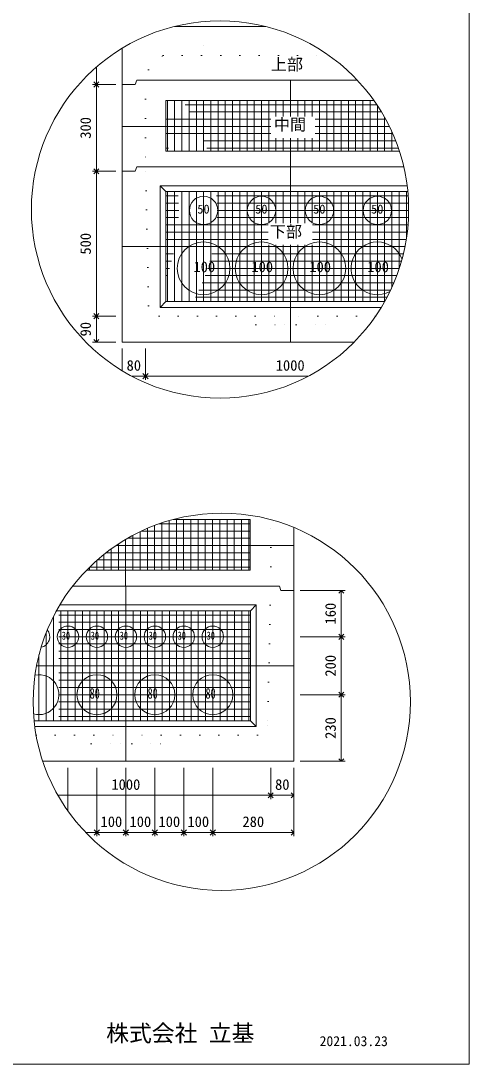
# Model space of a CAD drawing. Units: millimetres, scale not verified. Extents: x -6420 to 6420, y -3034 to 3033.
# Drawn here: x -3826 to -2340, y -2667 to 791 of the extents above; entities that cross this region are included whole.
import ezdxf
from ezdxf.enums import TextEntityAlignment as Align

# ---------------------------------------------------------------- set-up
doc = ezdxf.new("R2010")
doc.units = ezdxf.units.MM
doc.header["$LTSCALE"] = 20
for name, pattern in [('DASHED1', [1.8, 1.2, -0.6]), ('USER2', [50.8, 31.75, -6.35, 6.35, -6.35]), ('USER5', [3.185, 0.01, -3.175])]:
    doc.linetypes.add(name, pattern=pattern)
for name, color, linetype, lineweight in [('0-2_waku', 7, 'Continuous', 18), ('0-3_gaikei', 7, 'Continuous', 18), ('0-4_kakure', 7, 'DASHED1', 5), ('0-5_sunpou', 7, 'Continuous', 5), ('0-7_hole', 7, 'Continuous', 18), ('0-8_uchigawa', 6, 'Continuous', 18), ('0-D_文字１', 7, 'Continuous', 18), ('0-E_コア部分\u3000寸法補助線3', 150, 'USER2', 18), ('0-F_コア部分\u3000寸法補助線2', 150, 'USER2', 18), ('1-0_コア部分\u3000中心補助線', 1, 'Continuous', 18), ('1-1_コア部分\u3000寸法補助線', 7, 'USER2', 5), ('1-2_uchigawa2', 6, 'USER2', 18)]:
    doc.layers.add(name, color=color, linetype=linetype, lineweight=lineweight)
doc.styles.add('ＭＳ ゴシック', font='')
doc.styles.get('ＭＳ ゴシック').set_extended_font_data('MS Gothic')

# ---------------------------------------------------------------- blocks, each defined once
blk = doc.blocks.new('_Open90')
at = {"layer": '0-5_sunpou'}
blk.add_line((0, 0), (-1, 0), dxfattribs=at)
blk.add_lwpolyline([(-0.5, 0.5), (0, 0), (-0.5, -0.5)], dxfattribs=at)

msp = doc.modelspace()

# ---------------------------------------------------------------- linework, layer by layer
at = {"layer": '0-2_waku'}
for p in [(-2340.04, 3033.45), (-6420.04, -2666.55), (-6420.04, -2666.55), (-6420.04, -2666.55), (-6420.04, -2666.55)]:
    msp.add_line(p, (-2340.04, -2666.55), dxfattribs=at)
at = {"layer": '0-3_gaikei'}
for p, q in [((-3317.03, 772.6), (-3244.97, 772.6)), ((-3317.03, 772.6), (-3244.97, 772.6)), ((-3317.03, 772.6), (-3244.97, 772.6)), ((-3014.23, 772.6), (-3317.03, 772.6)), ((-3316.97, 772.6), (-3014.23, 772.6)), ((-3316.97, 772.6), (-3014.23, 772.6)), ((-3489.77, 580.6), (-3489.77, 700.61)), ((-3441.77, 595), (-3446.57, 580.6)), ((-2932.15, 595), (-3440.95, 595)), ((-2710.85, 595), (-2932.97, 595)), ((-3489.77, 580.6), (-3489.77, -273.8)), ((-3446.57, 580.6), (-3489.77, 580.6)), ((-3446.57, 580.6), (-3489.77, 580.6)), ((-3446.57, 292.6), (-3489.77, 292.6)), ((-3446.57, 292.6), (-3489.77, 292.6)), ((-3441.77, 307), (-3446.57, 292.6)), ((-2932.15, 307), (-3440.95, 307)), ((-2556.56, 307), (-2932.97, 307)), ((-3489.77, -273.8), (-2721.36, -273.8)), ((-3489.77, -273.8), (-2721.36, -273.8)), ((-3489.77, -273.8), (-2721.36, -273.8)), ((-2920.83, -1365.25), (-2920.83, -887.98)), ((-2968.83, -1082.05), (-2964.03, -1096.45)), ((-2920.83, -1096.45), (-2964.03, -1096.45))]:
    msp.add_line(p, q, dxfattribs=at)
for points in [[(-3753.25, -1662.85), (-2920.83, -1662.85), (-2920.83, -1096.45)], [(-3741.05, -1662.85), (-2920.83, -1662.85), (-2920.83, -1096.45)], [(-2968.83, -1082.05), (-3477.63, -1082.05), (-3653.72, -1082.05)]]:
    msp.add_lwpolyline(points, dxfattribs=at)
at = {"layer": '0-4_kakure', "linetype": 'USER5', "lineweight": 18}
for p, q in [((-3220.97, 772.6), (-3220.97, 788.75)), ((-3220.97, 772.6), (-3220.97, 676.6)), ((-3402.55, 628.6), (-3354.55, 676.6)), ((-3354.55, 676.6), (-2804.85, 676.6)), ((-3402.55, 628.6), (-3412.15, 595)), ((-3412.15, 595), (-3412.15, 307)), ((-3402.24, -153.8), (-3412.15, 307)), ((-3402.24, -153.8), (-3367.91, -187.4)), ((-3367.91, -187.4), (-2932.15, -187.4)), ((-3047.35, -216.2), (-3076.15, -187.4)), ((-2649.96, -187.4), (-2932.15, -187.4)), ((-2816.95, -216.2), (-2788.15, -187.4)), ((-3047.35, -216.2), (-2951.35, -216.2)), ((-2951.35, -216.2), (-2947.51, -273.8)), ((-2912.95, -216.2), (-2916.79, -273.8)), ((-2912.95, -216.2), (-2816.95, -216.2)), ((-2997.63, -1082.05), (-2997.63, -861.87)), ((-2997.63, -1082.05), (-3007.54, -1542.85)), ((-3007.54, -1542.85), (-3041.87, -1576.45)), ((-3775.28, -1576.45), (-3477.63, -1576.45)), ((-3592.83, -1605.25), (-3621.63, -1576.45)), ((-3041.87, -1576.45), (-3477.63, -1576.45)), ((-3362.43, -1605.25), (-3333.63, -1576.45)), ((-3592.83, -1605.25), (-3496.83, -1605.25)), ((-3496.83, -1605.25), (-3492.99, -1662.85)), ((-3458.43, -1605.25), (-3462.27, -1662.85)), ((-3458.43, -1605.25), (-3362.43, -1605.25))]:
    msp.add_line(p, q, dxfattribs=at)
at = {"layer": '0-5_sunpou', "color": 150, "lineweight": 18}
for p, q in [((-3575.52, 638.09), (-3575.52, 597.88)), ((-3510.89, 580.6), (-3588, 580.6)), ((-3532.01, 580.6), (-3588, 580.6)), ((-3575.52, 563.32), (-3575.52, 309.88)), ((-3510.89, 292.6), (-3588, 292.6)), ((-3510.89, 292.6), (-3588, 292.6)), ((-3575.52, 275.32), (-3575.52, -170.12)), ((-3510.89, -187.4), (-3588, -187.4)), ((-3532.01, -187.4), (-3588, -187.4)), ((-3575.52, -204.68), (-3575.52, -256.52)), ((-3510.89, -273.8), (-3588, -273.8)), ((-3489.77, -294.92), (-3489.77, -368.54)), ((-3412.97, -294.92), (-3412.97, -399)), ((-3412.97, -294.92), (-3412.97, -399)), ((-3458.06, -386.52), (-3430.25, -386.52)), ((-3395.69, -386.52), (-2873.2, -386.52)), ((-2899.71, -1096.45), (-2751.29, -1096.45)), ((-2763.77, -1113.73), (-2763.77, -1232.77)), ((-2899.71, -1250.05), (-2751.29, -1250.05)), ((-2899.71, -1250.05), (-2751.29, -1250.05)), ((-2763.77, -1267.33), (-2763.77, -1424.77)), ((-2899.71, -1442.05), (-2751.29, -1442.05)), ((-2899.71, -1442.05), (-2751.29, -1442.05)), ((-2763.77, -1459.33), (-2763.77, -1645.57)), ((-3669.63, -1683.97), (-3669.63, -1827.71)), ((-3573.63, -1683.97), (-3573.63, -1911.25)), ((-3573.63, -1683.97), (-3573.63, -1911.25)), ((-3477.63, -1683.97), (-3477.63, -1911.25)), ((-3477.63, -1683.97), (-3477.63, -1911.25)), ((-3381.63, -1683.97), (-3381.63, -1911.25)), ((-3381.63, -1683.97), (-3381.63, -1911.25)), ((-3285.63, -1683.97), (-3285.63, -1911.25)), ((-3285.63, -1683.97), (-3285.63, -1911.25)), ((-3189.63, -1683.97), (-3189.63, -1911.25)), ((-3189.63, -1683.97), (-3189.63, -1911.25)), ((-2997.63, -1683.97), (-2997.63, -1788.06)), ((-2997.63, -1683.97), (-2997.63, -1788.06)), ((-2920.83, -1683.97), (-2920.83, -1788.06)), ((-2920.83, -1683.97), (-2920.83, -1911.25)), ((-2899.71, -1662.85), (-2751.29, -1662.85)), ((-3702.92, -1775.58), (-3014.91, -1775.58)), ((-2980.35, -1775.58), (-2938.11, -1775.58)), ((-3610.78, -1898.77), (-3590.91, -1898.77)), ((-3556.35, -1898.77), (-3494.91, -1898.77)), ((-3460.35, -1898.77), (-3398.91, -1898.77)), ((-3364.35, -1898.77), (-3302.91, -1898.77)), ((-3268.35, -1898.77), (-3206.91, -1898.77)), ((-3172.35, -1898.77), (-2938.11, -1898.77))]:
    msp.add_line(p, q, dxfattribs=at)
for centre in [(-3165.63, 166.04), (-3160.02, -1465.59)]:
    msp.add_circle(centre, 625.17, dxfattribs=at)
at = {"layer": '0-7_hole'}
for centre, radius in [((-3220.15, 163), 47.04), ((-3028.15, 163), 47.04), ((-2836.15, 163), 47.04), ((-2644.15, 163), 47.04), ((-3220.15, -29), 87.36), ((-3028.15, -29), 87.36), ((-2836.15, -29), 87.36), ((-3669.63, -1250.05), 35.52), ((-3573.63, -1250.05), 35.52), ((-3477.63, -1250.05), 35.52), ((-3381.63, -1250.05), 35.52), ((-3285.63, -1250.05), 35.52), ((-3189.63, -1250.05), 35.52), ((-3573.63, -1442.05), 66.24), ((-3381.63, -1442.05), 66.24), ((-3189.63, -1442.05), 66.24)]:
    msp.add_circle(centre, radius, dxfattribs=at)
for centre, radius, start, end in [((-2644.15, -29), 87.36, 20.66629, 298.32089), ((-3765.63, -1250.05), 35.52, 281.59033, 39.2294), ((-3765.63, -1442.05), 66.24, 253.99064, 101.55918)]:
    msp.add_arc(centre, radius, start, end, dxfattribs=at)
at = {"layer": '0-8_uchigawa'}
for p, q in [((-3364.15, 244.6), (-3344.95, 225.4)), ((-3364.15, -158.6), (-3364.15, 244.6)), ((-3344.95, 225.4), (-2932.15, 225.4)), ((-3344.95, -139.4), (-3344.95, 225.4)), ((-2932.15, 225.4), (-2543.29, 225.4)), ((-3364.15, -158.6), (-3344.95, -139.4)), ((-3364.15, -158.6), (-2631.36, -158.6)), ((-3344.95, -139.4), (-2620.16, -139.4)), ((-3064.83, -1528.45), (-3064.83, -1163.65)), ((-3045.63, -1547.65), (-3045.63, -1144.45)), ((-3782.02, -1528.45), (-3064.83, -1528.45)), ((-3779.78, -1547.65), (-3045.63, -1547.65)), ((-3045.63, -1547.65), (-3064.83, -1528.45))]:
    msp.add_line(p, q, dxfattribs=at)
for points in [[(-3364.15, 244.6), (-2932.15, 244.6), (-2545.42, 244.6)], [(-3707.45, -1163.65), (-3477.63, -1163.65), (-3064.83, -1163.65), (-3045.63, -1144.45)], [(-3696.41, -1144.45), (-3477.63, -1144.45), (-3045.63, -1144.45)]]:
    msp.add_lwpolyline(points, dxfattribs=at)
at = {"layer": '0-E_コア部分\u3000寸法補助線3'}
for p, q in [((-3340.15, 359.8), (-3340.15, 527.8)), ((-3292.15, 359.8), (-3292.15, 527.8)), ((-3244.15, 359.8), (-3244.15, 527.8)), ((-3196.15, 359.8), (-3196.15, 527.8)), ((-3148.15, 359.8), (-3148.15, 527.8)), ((-3100.15, 359.8), (-3100.15, 527.8)), ((-3052.15, 359.8), (-3052.15, 527.8)), ((-3004.15, 359.8), (-3004.15, 527.8)), ((-2956.15, 474.77), (-2956.15, 527.8)), ((-2908.15, 474.77), (-2908.15, 527.8)), ((-2860.15, 474.77), (-2860.15, 527.8)), ((-2812.15, 359.8), (-2812.15, 527.8)), ((-2764.15, 359.8), (-2764.15, 527.8)), ((-2716.15, 359.8), (-2716.15, 527.8)), ((-2668.15, 359.8), (-2668.15, 527.8)), ((-2997.48, 465.4), (-3344.95, 465.4)), ((-2616.8, 465.4), (-2850.6, 465.4)), ((-2620.15, 359.8), (-2620.15, 471.47)), ((-2997.48, 417.4), (-3344.95, 417.4)), ((-2593.22, 417.4), (-2850.6, 417.4)), ((-2956.15, 359.8), (-2956.15, 402.9)), ((-2908.15, 359.8), (-2908.15, 402.9)), ((-2860.15, 359.8), (-2860.15, 402.9)), ((-2572.15, 359.8), (-2572.15, 362.55)), ((-2542.08, 211), (-3344.95, 211)), ((-3340.15, -139.4), (-3340.15, 225.4)), ((-3292.15, -139.4), (-3292.15, 225.4)), ((-3244.15, -139.4), (-3244.15, 225.4)), ((-3196.15, -139.4), (-3196.15, 225.4)), ((-3148.15, -139.4), (-3148.15, 225.4)), ((-3100.15, -139.4), (-3100.15, 225.4)), ((-3052.15, -139.4), (-3052.15, 225.4)), ((-3004.15, 120.37), (-3004.15, 225.4)), ((-2956.15, 120.37), (-2956.15, 225.4)), ((-2908.15, 120.37), (-2908.15, 225.4)), ((-2860.15, 120.37), (-2860.15, 225.4)), ((-2812.15, -139.4), (-2812.15, 225.4)), ((-2764.15, -139.4), (-2764.15, 225.4)), ((-2716.15, -139.4), (-2716.15, 225.4)), ((-2668.15, -139.4), (-2668.15, 225.4)), ((-2620.15, -139.4), (-2620.15, 225.4)), ((-2572.15, -30.48), (-2572.15, 225.4)), ((-2540.47, 163), (-3344.95, 163)), ((-3006.31, 115), (-3344.95, 115)), ((-2542.55, 115), (-2859.43, 115)), ((-3006.31, 67), (-3344.95, 67)), ((-3004.15, -139.4), (-3004.15, 48.5)), ((-2956.15, -139.4), (-2956.15, 48.5)), ((-2908.15, -139.4), (-2908.15, 48.5)), ((-2860.15, -139.4), (-2860.15, 48.5)), ((-2548.36, 67), (-2859.43, 67)), ((-2558, 19), (-3344.95, 19)), ((-2571.66, -29), (-3344.95, -29)), ((-2589.64, -77), (-3344.95, -77)), ((-2612.34, -125), (-3344.95, -125)), ((-3310.45, -1029.25), (-3310.45, -861.25)), ((-3262.45, -1029.25), (-3262.45, -861.25)), ((-3214.45, -1029.25), (-3214.45, -861.25)), ((-3166.45, -1029.25), (-3166.45, -861.25)), ((-3118.45, -1029.25), (-3118.45, -861.25)), ((-3070.45, -1029.25), (-3070.45, -861.25)), ((-3406.45, -1029.25), (-3406.45, -891.03)), ((-3358.45, -1029.25), (-3358.45, -872.74)), ((-3065.65, -923.65), (-3471.71, -923.65)), ((-3454.45, -1029.25), (-3454.45, -914.09)), ((-3502.45, -1029.25), (-3502.45, -942.54)), ((-3550.45, -1029.25), (-3550.45, -977.32)), ((-3065.65, -971.65), (-3543.26, -971.65)), ((-3598.45, -1029.25), (-3598.45, -1019.92)), ((-3693.63, -1528.45), (-3693.63, -1163.65)), ((-3645.63, -1528.45), (-3645.63, -1163.65)), ((-3597.63, -1528.45), (-3597.63, -1163.65)), ((-3549.63, -1528.45), (-3549.63, -1163.65)), ((-3501.63, -1528.45), (-3501.63, -1163.65)), ((-3453.63, -1528.45), (-3453.63, -1163.65)), ((-3405.63, -1528.45), (-3405.63, -1163.65)), ((-3357.63, -1528.45), (-3357.63, -1163.65)), ((-3309.63, -1528.45), (-3309.63, -1163.65)), ((-3261.63, -1528.45), (-3261.63, -1163.65)), ((-3213.63, -1528.45), (-3213.63, -1163.65)), ((-3165.63, -1528.45), (-3165.63, -1163.65)), ((-3117.63, -1528.45), (-3117.63, -1163.65)), ((-3069.63, -1528.45), (-3069.63, -1163.65)), ((-3064.83, -1178.05), (-3715.14, -1178.05)), ((-3741.63, -1528.45), (-3741.63, -1236.31)), ((-3064.83, -1226.05), (-3737.48, -1226.05)), ((-3064.83, -1274.05), (-3755.13, -1274.05)), ((-3064.83, -1322.05), (-3768.49, -1322.05)), ((-3064.83, -1370.05), (-3777.85, -1370.05)), ((-3064.83, -1418.05), (-3783.38, -1418.05)), ((-3064.83, -1466.05), (-3785.19, -1466.05)), ((-3064.83, -1514.05), (-3783.31, -1514.05))]:
    msp.add_line(p, q, dxfattribs=at)
at = {"layer": '0-F_コア部分\u3000寸法補助線2'}
for p, q in [((-3316.15, 359.8), (-3316.15, 527.8)), ((-3268.15, 359.8), (-3268.15, 527.8)), ((-3220.15, 359.8), (-3220.15, 527.8)), ((-3172.15, 359.8), (-3172.15, 527.8)), ((-3076.15, 359.8), (-3076.15, 527.8)), ((-2980.15, 474.77), (-2980.15, 527.8)), ((-2884.15, 474.77), (-2884.15, 527.8)), ((-2788.15, 359.8), (-2788.15, 527.8)), ((-2692.15, 359.8), (-2692.15, 527.8)), ((-2630.58, 489.4), (-3344.95, 489.4)), ((-2596.15, 359.8), (-2596.15, 423.97)), ((-2583.27, 393.4), (-3344.95, 393.4)), ((-2980.15, 359.8), (-2980.15, 402.9)), ((-2884.15, 359.8), (-2884.15, 402.9)), ((-3268.15, -139.4), (-3268.15, 225.4)), ((-3220.15, -139.4), (-3220.15, 225.4)), ((-3172.15, -139.4), (-3172.15, 225.4)), ((-3076.15, -139.4), (-3076.15, 225.4)), ((-2980.15, 120.37), (-2980.15, 225.4)), ((-2884.15, 120.37), (-2884.15, 225.4)), ((-2788.15, -139.4), (-2788.15, 225.4)), ((-2692.15, -139.4), (-2692.15, 225.4)), ((-2596.15, -91.9), (-2596.15, 225.4)), ((-2540.81, 187), (-3344.95, 187)), ((-3006.31, 91), (-3344.95, 91)), ((-2544.98, 91), (-2859.43, 91)), ((-2980.15, -139.4), (-2980.15, 48.5)), ((-2884.15, -139.4), (-2884.15, 48.5)), ((-2564.31, -5), (-3344.95, -5)), ((-2600.36, -101), (-3344.95, -101)), ((-3238.45, -1029.25), (-3238.45, -861.25)), ((-3142.45, -1029.25), (-3142.45, -861.25)), ((-3334.45, -1029.25), (-3334.45, -865.24)), ((-3430.45, -1029.25), (-3430.45, -901.93)), ((-3065.65, -899.65), (-3425.65, -899.65)), ((-3526.45, -1029.25), (-3526.45, -959.06)), ((-3065.65, -995.65), (-3572.33, -995.65)), ((-3621.63, -1528.45), (-3621.63, -1163.65)), ((-3525.63, -1528.45), (-3525.63, -1163.65)), ((-3429.63, -1528.45), (-3429.63, -1163.65)), ((-3333.63, -1528.45), (-3333.63, -1163.65)), ((-3237.63, -1528.45), (-3237.63, -1163.65)), ((-3141.63, -1528.45), (-3141.63, -1163.65)), ((-3064.83, -1202.05), (-3726.93, -1202.05)), ((-3717.63, -1528.45), (-3717.63, -1182.91)), ((-3765.63, -1528.45), (-3765.63, -1310.43)), ((-3064.83, -1298.05), (-3762.32, -1298.05)), ((-3064.83, -1394.05), (-3781.08, -1394.05)), ((-3064.83, -1490.05), (-3784.71, -1490.05))]:
    msp.add_line(p, q, dxfattribs=at)
at = {"layer": '1-0_コア部分\u3000中心補助線'}
for p, q in [((-2932.15, 474.77), (-2932.15, 595)), ((-2997.48, 441.4), (-3489.77, 441.4)), ((-2604.37, 441.4), (-2850.6, 441.4)), ((-2932.15, 307), (-2932.15, 402.9)), ((-2932.15, 120.37), (-2932.15, 307)), ((-3488.95, 43), (-2552.69, 43)), ((-2932.15, -273.8), (-2932.15, 48.5)), ((-3478.45, -1082.05), (-3478.45, -927.59)), ((-2922.47, -947.65), (-3510.14, -947.65)), ((-3477.63, -1662.85), (-3477.63, -1082.05)), ((-3773.66, -1346.05), (-2920.83, -1346.05))]:
    msp.add_line(p, q, dxfattribs=at)
at = {"layer": '1-1_コア部分\u3000寸法補助線'}
for p, q in [((-3316.15, 359.8), (-3316.15, 527.8)), ((-3220.15, 359.8), (-3220.15, 527.8)), ((-3124.15, 359.8), (-3124.15, 527.8)), ((-3028.15, 359.8), (-3028.15, 527.8)), ((-2836.15, 359.8), (-2836.15, 527.8)), ((-2740.15, 359.8), (-2740.15, 527.8)), ((-2645.84, 513.4), (-3344.95, 513.4)), ((-2644.15, 359.8), (-2644.15, 510.85)), ((-2574.46, 369.4), (-3344.95, 369.4)), ((-3316.15, -139.4), (-3316.15, 225.4)), ((-3220.15, -139.4), (-3220.15, 225.4)), ((-3124.15, -139.4), (-3124.15, 225.4)), ((-3028.15, -139.4), (-3028.15, 225.4)), ((-2836.15, -139.4), (-2836.15, 225.4)), ((-2740.15, -139.4), (-2740.15, 225.4)), ((-2644.15, -139.4), (-2644.15, 225.4)), ((-2548.15, 68.28), (-2548.15, 225.4)), ((-2541.05, 139), (-3344.95, 139)), ((-2580.09, -53), (-3344.95, -53)), ((-3286.45, -1029.25), (-3286.45, -861.25)), ((-3190.45, -1029.25), (-3190.45, -861.25)), ((-3094.45, -1029.25), (-3094.45, -861.25)), ((-3382.45, -1029.25), (-3382.45, -881.32)), ((-3065.65, -875.65), (-3366.95, -875.65)), ((-3574.45, -1029.25), (-3574.45, -997.52)), ((-3065.65, -1019.65), (-3598.18, -1019.65)), ((-3669.63, -1528.45), (-3669.63, -1163.65)), ((-3573.63, -1528.45), (-3573.63, -1163.65)), ((-3381.63, -1528.45), (-3381.63, -1163.65)), ((-3285.63, -1528.45), (-3285.63, -1163.65)), ((-3189.63, -1528.45), (-3189.63, -1163.65)), ((-3093.63, -1528.45), (-3093.63, -1163.65)), ((-3064.83, -1250.05), (-3746.86, -1250.05)), ((-3765.63, -1528.45), (-3765.63, -1310.43)), ((-3064.83, -1442.05), (-3784.75, -1442.05))]:
    msp.add_line(p, q, dxfattribs=at)
at = {"layer": '1-2_uchigawa2'}
for p, q in [((-3344.95, 527.8), (-2932.15, 527.8)), ((-3344.95, 527.8), (-3344.95, 359.8)), ((-2655.76, 527.8), (-2932.15, 527.8)), ((-3344.95, 359.8), (-2932.15, 359.8)), ((-2571.25, 359.8), (-2932.15, 359.8)), ((-3065.65, -861.25), (-3320.09, -861.25)), ((-3065.65, -861.25), (-3065.65, -1029.25)), ((-3607.74, -1029.25), (-3478.45, -1029.25)), ((-3065.65, -1029.25), (-3478.45, -1029.25))]:
    msp.add_line(p, q, dxfattribs=at)

# ---------------------------------------------------------------- block references
at = {"layer": '0-5_sunpou', "xscale": 17.28, "yscale": 17.28}
for p, rotation in [((-3575.52, 580.6), 270), ((-3575.52, 580.6), 90), ((-3575.52, 292.6), 270), ((-3575.52, 292.6), 90), ((-3575.52, -187.4), 270), ((-3575.52, -187.4), 90), ((-3575.52, -273.8), 270), ((-3412.97, -386.52), 180), ((-2763.77, -1096.45), 90), ((-2763.77, -1250.05), 270), ((-2763.77, -1250.05), 90), ((-2763.77, -1442.05), 270), ((-2763.77, -1442.05), 90), ((-2763.77, -1662.85), 270), ((-2997.63, -1775.58), 180), ((-3573.63, -1898.77), 180), ((-3477.63, -1898.77), 180), ((-3381.63, -1898.77), 180), ((-3285.63, -1898.77), 180), ((-3189.63, -1898.77), 180)]:
    msp.add_blockref('_Open90', p, dxfattribs=dict(at, rotation=rotation))
for p in [(-3412.97, -386.52), (-2997.63, -1775.58), (-2920.83, -1775.58), (-3573.63, -1898.77), (-3477.63, -1898.77), (-3381.63, -1898.77), (-3285.63, -1898.77), (-3189.63, -1898.77), (-2920.83, -1898.77)]:
    msp.add_blockref('_Open90', p, dxfattribs=at)

# ---------------------------------------------------------------- texts
at = {"layer": '0-5_sunpou', "style": 'ＭＳ ゴシック'}
for s, p in [('300', (-3583.2, 400.6)), ('500', (-3583.2, 16.6)), ('90', (-3583.2, -254.6)), ('160', (-2771.45, -1209.25)), ('200', (-2771.45, -1382.05)), ('230', (-2771.45, -1588.45))]:
    msp.add_text(s, height=35.19, rotation=90, dxfattribs=at).set_placement(p, align=Align.BOTTOM_LEFT)
for s, p in [('80', (-3475.37, -378.84)), ('1000', (-2980.97, -378.84)), ('1000', (-3525.63, -1767.9)), ('80', (-2983.23, -1767.9)), ('100', (-3561.63, -1891.09)), ('100', (-3465.63, -1891.09)), ('100', (-3369.63, -1891.09)), ('100', (-3273.63, -1891.09)), ('280', (-3091.23, -1891.09))]:
    msp.add_text(s, height=35.19, dxfattribs=at).set_placement(p, align=Align.BOTTOM_LEFT)
at = {"layer": '0-D_文字１', "style": 'ＭＳ ゴシック'}
for s, height, p in [('上部', 39.1, (-2997.22, 615.75)), ('中間', 39.1, (-2986.93, 416.46)), ('50', 29.91, (-3240.88, 143.47)), ('50', 29.91, (-3048.88, 143.47)), ('50', 29.91, (-2856.88, 143.47)), ('50', 29.91, (-2664.88, 143.47)), ('下部', 39.1, (-3000.57, 61.45)), ('100', 35.19, (-3253.7, -52.21)), ('100', 35.19, (-3061.7, -52.21)), ('100', 35.19, (-2869.7, -52.21)), ('100', 35.19, (-2677.7, -52.21)), ('株式会社 立基', 55.43, (-3543, -2608.57)), ('2021.03.23', 33.26, (-2835.66, -2616.85))]:
    msp.add_text(s, height=height, dxfattribs=at).set_placement(p, align=Align.BOTTOM_LEFT)
at = {"layer": '0-D_文字１', "style": 'ＭＳ ゴシック', "width": 0.7}
for s, height, p in [('30', 26.92, (-3689.8, -1267.85)), ('30', 26.92, (-3593.8, -1267.85)), ('30', 26.92, (-3497.8, -1267.85)), ('30', 26.92, (-3401.8, -1267.85)), ('30', 26.92, (-3305.8, -1267.85)), ('30', 26.92, (-3209.8, -1267.85)), ('80', 35.19, (-3597.7, -1465.75)), ('80', 35.19, (-3405.7, -1465.75)), ('80', 35.19, (-3213.7, -1465.75))]:
    msp.add_text(s, height=height, dxfattribs=at).set_placement(p, align=Align.BOTTOM_LEFT)

doc.saveas('drawing.dxf')
